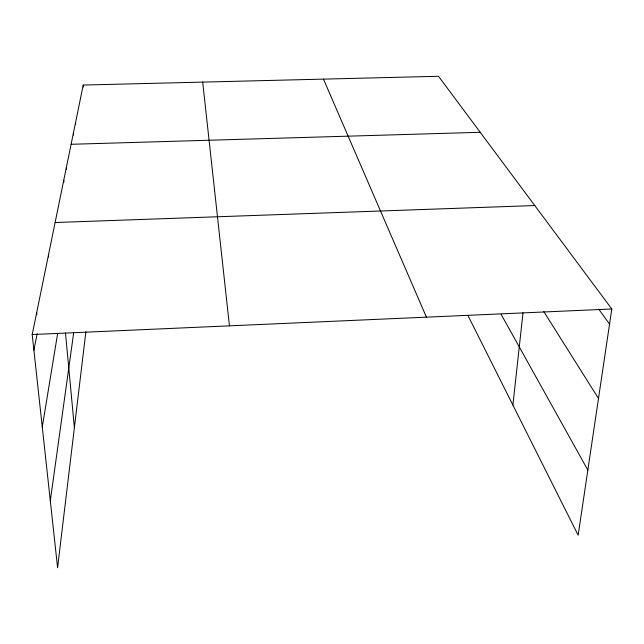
<?xml version="1.0" encoding="UTF-8"?>
<svg xmlns="http://www.w3.org/2000/svg" width="644" height="644" viewBox="0 0 644 644"><rect width="100%" height="100%" fill="white"/><g stroke="black" fill="none" stroke-linecap="round" stroke-linejoin="round"><path stroke-width="0.97" d="M512.89 405.1L523.009 312.815M85.894 331.676L57.59 567.718L32.2 334.542L83.221 85.056L438.508 76.282L611.8 308.983L578.151 535.22L467.922 315.439M50.304 500.815L73.641 333.093M42.271 427.036L57.662 333.415M33.907 350.207L37.151 333.721M32.2 334.542L611.8 308.983M55.11 222.518L534.77 205.541M71.106 144.288L480.223 132.302M598.735 309.16L609.546 324.125M543.842 311.664L598.493 398.467M501.056 314.232L587.843 470.088M323.473 79.123L426.425 317.162M202.699 82.102L229.449 325.848M36.684 312.63L36.885 314.538M48.437 255.161L48.622 257.053M65.487 332.988L74.382 427.697M66.34 167.609L66.509 169.517M63.764 180.215L63.933 182.163M73.384 133.171L73.545 135.111M75.541 122.602L75.702 124.501M83.221 85.056L83.374 86.972"/></g></svg>
